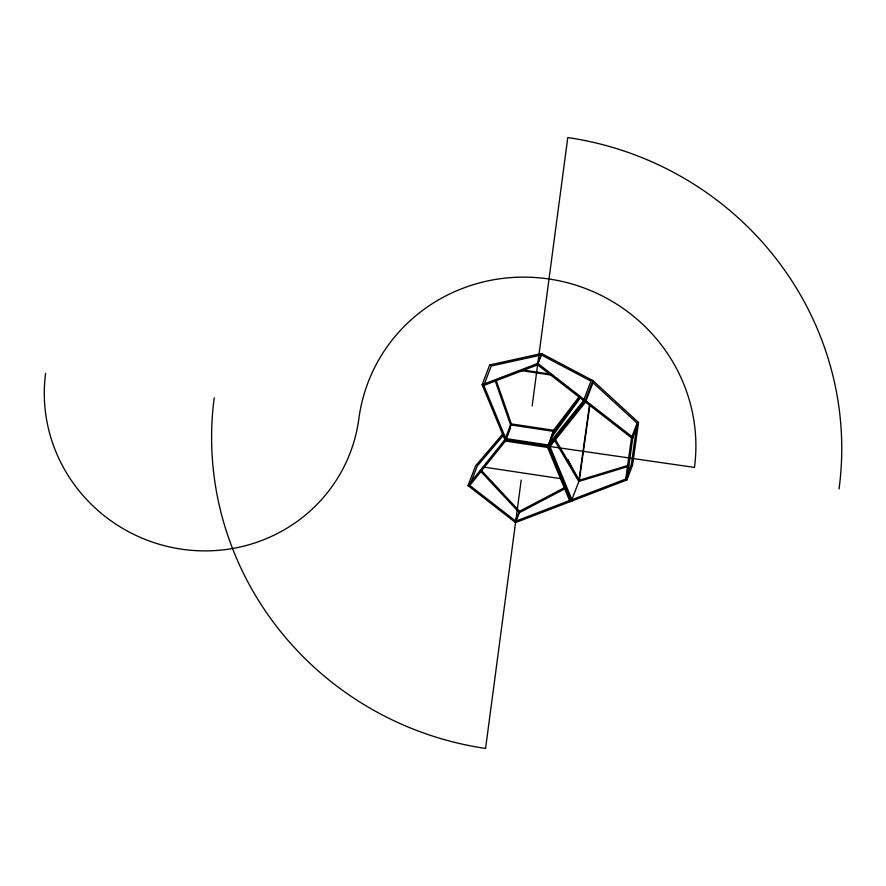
<?xml version="1.0" encoding="UTF-8"?>
<svg xmlns="http://www.w3.org/2000/svg" width="886" height="886" viewBox="0 0 886 886"><rect width="100%" height="100%" fill="white"/><g stroke="black" fill="none" stroke-linecap="round" stroke-linejoin="round"><path stroke-width="1.33" d="M521.189 480.101L485.572 748.437A316.125 307.774 20.9 0 1 214.224 397.792M532.165 405.899L567.782 137.563A316.125 307.774 20.9 0 1 839.042 488.906M496.348 380.747L511.377 423.907L505.43 441.051L469.026 486.425M579.322 396.407L553.529 430.286L547.581 447.441L570.041 501.731M589.467 405.123L578.779 481.486L627.332 466.723M589.965 404.37L579.366 480.201L571.226 501.277L548.489 446.3L504.865 439.7L482.128 384.723L489.681 364.943L541.59 353.525L592.9 380.581L638.54 422.478L632.582 465.128L626.911 479.957L515.552 522.585L468.018 485.639L475.572 465.859L502.462 434.317M593 382.697L637.1 423.176L631.508 437.839L625.737 479.049L626.225 480.223M626.911 479.957L632.87 437.307L638.54 422.478M636.912 424.505L631.341 464.386L626.203 477.831M483.8 385.443L491.221 366.007L541.379 354.976L590.962 381.124L583.542 400.55M469.813 485.45L477.244 466.014L503.824 434.838M495.119 380.57L510.535 424.859L504.865 439.7L468.018 485.639M506.825 437.385L510.557 427.617M482.128 384.723L537.813 363.415L541.59 353.525M482.615 385.897L537.603 364.855L541.379 354.976M514.965 522.131L519.517 511.277L565.013 487.4M516.017 521.345L519.329 512.695L565.434 488.496M548.977 443.775L553.185 432.778M549.431 443.831L554.16 431.471L579.71 397.903M572.422 500.823L549.962 446.522L550.904 444.063M585.568 402.133L592.989 382.697M552.266 436.41L580.707 397.327M632.77 438.027L631.508 437.839L537.603 364.855L538.389 363.869M504.588 439.013L505.773 438.559L547.936 444.949L584.328 399.575M504.411 440.264L505.43 441.051L547.581 447.441L549.962 446.522L586.355 401.148M631.508 437.839L632.294 436.853M468.805 484.653L515.752 521.145L625.737 479.049L627.011 479.237M628.65 465.205L579.366 480.201L555.334 439.378M489.681 364.943L492.394 365.353M522.275 369.883L550.793 374.202M590.176 380.172L592.9 380.581L585.336 400.361L548.489 446.3L694.469 467.42A169.78 165.294 20.9 0 0 548.534 278.924A169.78 165.294 20.9 0 0 358.863 418.724A158.483 154.286 20.9 0 1 181.907 549.22A158.483 154.286 20.9 0 1 45.596 373.394M521.278 370.57L552.709 375.332M511.377 423.907L553.529 430.286M510.535 424.859L554.16 431.471M483.723 467.088L561.945 478.828M537.813 363.415L632.87 437.307M547.936 444.949L549.962 446.522M480.766 469.779L519.517 511.277M480.223 470.843L519.329 512.695M554.359 439.977L578.779 481.486L567.97 459.524M537.126 363.681L537.603 364.855M483.313 384.269L505.773 438.559M515.752 521.145L516.239 522.319"/></g></svg>
